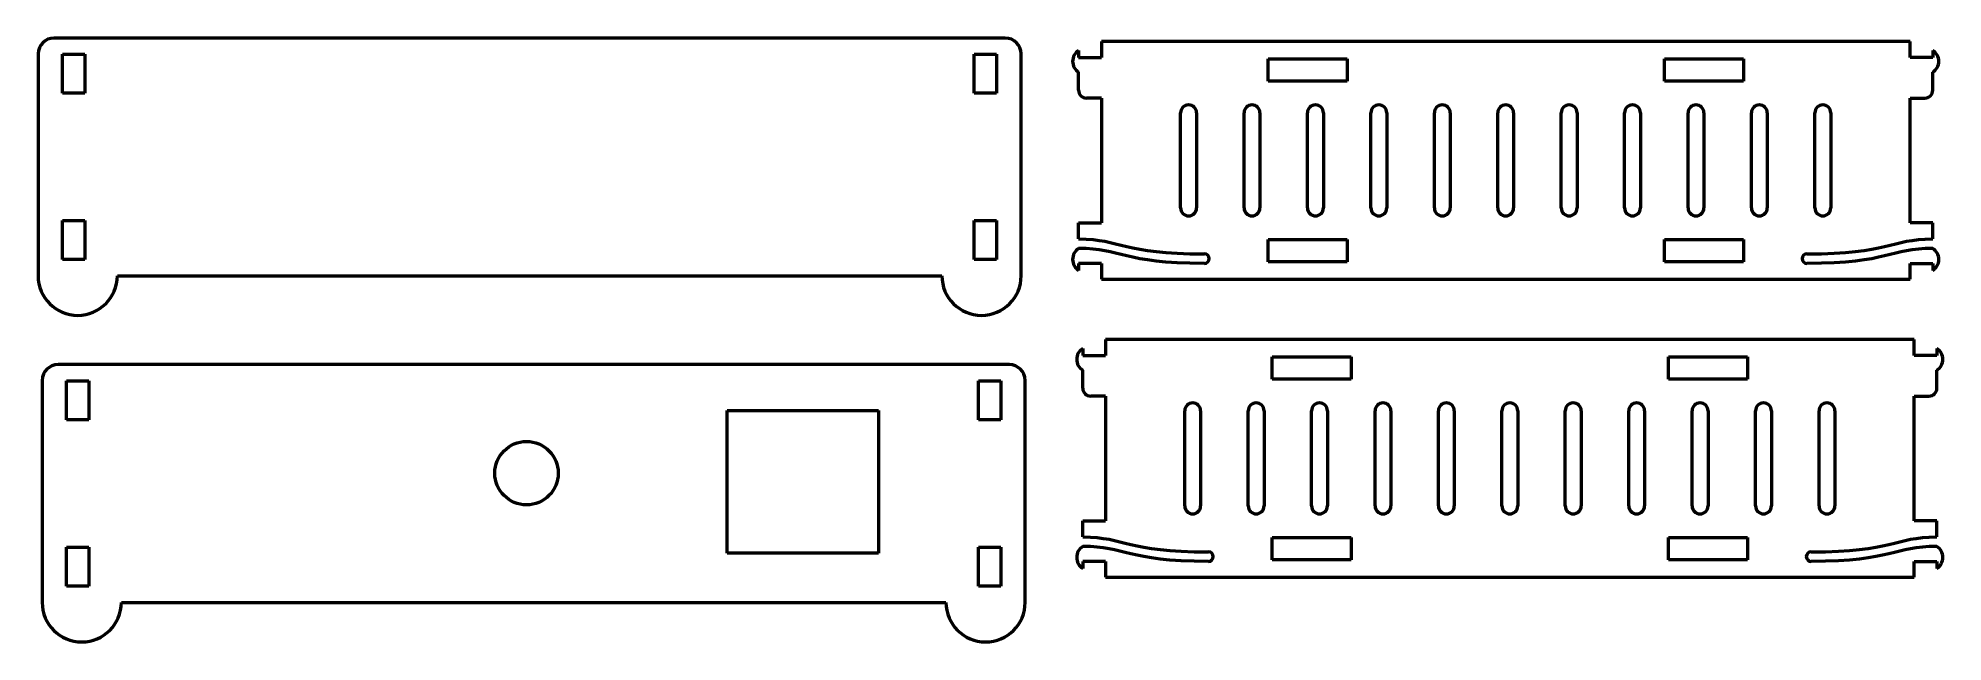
# Model space of a CAD drawing. Header units: millimetres. Extents: x 10 to 250, y 215 to 291.
import ezdxf

# ---------------------------------------------------------------- set-up
doc = ezdxf.new("R2010")
doc.units = ezdxf.units.MM
doc.layers.add('Visible (ANSI)', color=7, linetype='Continuous', lineweight=50)

msp = doc.modelspace()

# ---------------------------------------------------------------- linework, layer by layer
at = {"layer": 'Visible (ANSI)'}
for p, q in [((132.04, 291.4), (12.04, 291.4)), ((246.16, 290.96), (144.16, 290.96)), ((144.16, 290.96), (144.16, 288.96)), ((246.16, 288.96), (246.16, 290.96)), ((10.04, 289.4), (10.04, 261.4)), ((13.13, 289.36), (15.95, 289.36)), ((13.13, 284.44), (13.13, 289.36)), ((15.95, 289.36), (15.95, 284.44)), ((128.13, 284.44), (128.13, 289.36)), ((128.13, 289.36), (130.95, 289.36)), ((130.95, 289.36), (130.95, 284.44)), ((134.04, 261.4), (134.04, 289.4)), ((141.29, 289.84), (141.29, 288.96)), ((141.29, 288.96), (144.16, 288.96)), ((165.18, 285.96), (165.18, 288.78)), ((165.18, 288.78), (175.15, 288.78)), ((175.15, 288.78), (175.15, 285.96)), ((215.18, 288.78), (225.15, 288.78)), ((215.18, 285.96), (215.18, 288.78)), ((225.15, 288.78), (225.15, 285.96)), ((249.03, 288.96), (246.16, 288.96)), ((249.03, 289.84), (249.03, 288.96)), ((141.29, 284.83), (141.29, 287.08)), ((175.15, 285.96), (165.18, 285.96)), ((225.15, 285.96), (215.18, 285.96)), ((249.03, 284.83), (249.03, 287.08)), ((15.95, 284.44), (13.13, 284.44)), ((130.95, 284.44), (128.13, 284.44)), ((144.16, 283.83), (142.29, 283.83)), ((144.16, 283.83), (144.16, 268.09)), ((246.16, 268.09), (246.16, 283.83)), ((246.16, 283.83), (248.03, 283.83)), ((154.16, 269.96), (154.16, 281.96)), ((156.16, 281.96), (156.16, 269.96)), ((162.16, 269.96), (162.16, 281.96)), ((164.16, 281.96), (164.16, 269.96)), ((170.16, 269.96), (170.16, 281.96)), ((172.16, 281.96), (172.16, 269.96)), ((178.16, 269.96), (178.16, 281.96)), ((180.16, 281.96), (180.16, 269.96)), ((186.16, 269.96), (186.16, 281.96)), ((188.16, 281.96), (188.16, 269.96)), ((194.16, 269.96), (194.16, 281.96)), ((196.16, 281.96), (196.16, 269.96)), ((202.16, 269.96), (202.16, 281.96)), ((204.16, 281.96), (204.16, 269.96)), ((210.16, 269.96), (210.16, 281.96)), ((212.16, 281.96), (212.16, 269.96)), ((218.16, 269.96), (218.16, 281.96)), ((220.16, 281.96), (220.16, 269.96)), ((226.16, 269.96), (226.16, 281.96)), ((228.16, 281.96), (228.16, 269.96)), ((234.16, 269.96), (234.16, 281.96)), ((236.16, 281.96), (236.16, 269.96)), ((13.13, 268.36), (15.95, 268.36)), ((13.13, 263.44), (13.13, 268.36)), ((15.95, 268.36), (15.95, 263.44)), ((128.13, 268.36), (130.95, 268.36)), ((128.13, 263.44), (128.13, 268.36)), ((130.95, 268.36), (130.95, 263.44)), ((141.29, 268.09), (144.16, 268.09)), ((141.29, 266.04), (141.29, 268.09)), ((249.03, 268.09), (246.16, 268.09)), ((249.03, 266.04), (249.03, 268.09)), ((165.18, 263.14), (165.18, 265.96)), ((165.18, 265.96), (175.15, 265.96)), ((175.15, 265.96), (175.15, 263.14)), ((215.18, 263.14), (215.18, 265.96)), ((215.18, 265.96), (225.15, 265.96)), ((225.15, 265.96), (225.15, 263.14)), ((15.95, 263.44), (13.13, 263.44)), ((130.95, 263.44), (128.13, 263.44)), ((141.29, 262.96), (141.29, 262.08)), ((144.16, 262.96), (141.29, 262.96)), ((144.16, 262.96), (144.16, 260.96)), ((175.15, 263.14), (165.18, 263.14)), ((225.15, 263.14), (215.18, 263.14)), ((246.16, 260.96), (246.16, 262.96)), ((246.16, 262.96), (249.03, 262.96)), ((249.03, 262.96), (249.03, 262.08)), ((20.04, 261.4), (124.04, 261.4)), ((144.16, 260.96), (246.16, 260.96)), ((246.68, 253.35), (144.68, 253.35)), ((144.68, 253.35), (144.68, 251.35)), ((246.68, 251.35), (246.68, 253.35)), ((132.55, 250.18), (12.55, 250.18)), ((141.81, 252.23), (141.81, 251.35)), ((141.81, 251.35), (144.68, 251.35)), ((165.69, 248.35), (165.69, 251.17)), ((165.69, 251.17), (175.66, 251.17)), ((175.66, 251.17), (175.66, 248.35)), ((215.69, 251.17), (225.66, 251.17)), ((215.69, 248.35), (215.69, 251.17)), ((225.66, 251.17), (225.66, 248.35)), ((249.55, 251.35), (246.68, 251.35)), ((249.55, 252.23), (249.55, 251.35)), ((10.55, 248.18), (10.55, 220.18)), ((13.64, 248.14), (16.46, 248.14)), ((13.64, 243.22), (13.64, 248.14)), ((16.46, 248.14), (16.46, 243.22)), ((128.64, 243.22), (128.64, 248.14)), ((128.64, 248.14), (131.46, 248.14)), ((131.46, 248.14), (131.46, 243.22)), ((134.55, 220.18), (134.55, 248.18)), ((141.81, 247.22), (141.81, 249.47)), ((175.66, 248.35), (165.69, 248.35)), ((225.66, 248.35), (215.69, 248.35)), ((249.55, 247.22), (249.55, 249.47)), ((144.68, 246.22), (142.81, 246.22)), ((144.68, 246.22), (144.68, 230.48)), ((246.68, 230.48), (246.68, 246.22)), ((246.68, 246.22), (248.55, 246.22)), ((16.46, 243.22), (13.64, 243.22)), ((96.95, 244.38), (116.05, 244.38)), ((96.95, 226.38), (96.95, 244.38)), ((116.05, 244.38), (116.05, 226.38)), ((131.46, 243.22), (128.64, 243.22)), ((154.68, 232.35), (154.68, 244.35)), ((156.68, 244.35), (156.68, 232.35)), ((162.68, 232.35), (162.68, 244.35)), ((164.68, 244.35), (164.68, 232.35)), ((170.68, 232.35), (170.68, 244.35)), ((172.68, 244.35), (172.68, 232.35)), ((178.68, 232.35), (178.68, 244.35)), ((180.68, 244.35), (180.68, 232.35)), ((186.68, 232.35), (186.68, 244.35)), ((188.68, 244.35), (188.68, 232.35)), ((194.68, 232.35), (194.68, 244.35)), ((196.68, 244.35), (196.68, 232.35)), ((202.68, 232.35), (202.68, 244.35)), ((204.68, 244.35), (204.68, 232.35)), ((210.68, 232.35), (210.68, 244.35)), ((212.68, 244.35), (212.68, 232.35)), ((218.68, 232.35), (218.68, 244.35)), ((220.68, 244.35), (220.68, 232.35)), ((226.68, 232.35), (226.68, 244.35)), ((228.68, 244.35), (228.68, 232.35)), ((234.68, 232.35), (234.68, 244.35)), ((236.68, 244.35), (236.68, 232.35)), ((141.81, 230.48), (144.68, 230.48)), ((141.81, 228.43), (141.81, 230.48)), ((165.69, 225.53), (165.69, 228.35)), ((165.69, 228.35), (175.66, 228.35)), ((175.66, 228.35), (175.66, 225.53)), ((215.69, 225.53), (215.69, 228.35)), ((215.69, 228.35), (225.66, 228.35)), ((225.66, 228.35), (225.66, 225.53)), ((249.55, 230.48), (246.68, 230.48)), ((249.55, 228.43), (249.55, 230.48)), ((13.64, 227.14), (16.46, 227.14)), ((13.64, 222.22), (13.64, 227.14)), ((16.46, 227.14), (16.46, 222.22)), ((116.05, 226.38), (96.95, 226.38)), ((128.64, 227.14), (131.46, 227.14)), ((128.64, 222.22), (128.64, 227.14)), ((131.46, 227.14), (131.46, 222.22)), ((141.81, 225.35), (141.81, 224.47)), ((144.68, 225.35), (141.81, 225.35)), ((144.68, 225.35), (144.68, 223.35)), ((175.66, 225.53), (165.69, 225.53)), ((225.66, 225.53), (215.69, 225.53)), ((246.68, 223.35), (246.68, 225.35)), ((246.68, 225.35), (249.55, 225.35)), ((249.55, 225.35), (249.55, 224.47)), ((16.46, 222.22), (13.64, 222.22)), ((131.46, 222.22), (128.64, 222.22)), ((144.68, 223.35), (246.68, 223.35)), ((20.55, 220.18), (124.55, 220.18))]:
    msp.add_line(p, q, dxfattribs=at)
msp.add_circle((71.65, 236.48), 4, dxfattribs=at)
for centre, radius, start, end in [((12.04, 289.4), 2, 90, 180), ((132.04, 289.4), 2, 0, 90), ((142.16, 288.46), 1.63, 122.2587, 237.7413), ((248.16, 288.46), 1.63, 302.2587, 57.7413), ((142.29, 284.83), 1, 180, 270), ((248.03, 284.83), 1, 270, 0), ((155.16, 281.96), 1, 0, 180), ((163.16, 281.96), 1, 0, 180), ((171.16, 281.96), 1, 0, 180), ((179.16, 281.96), 1, 0, 180), ((187.16, 281.96), 1, 0, 180), ((195.16, 281.96), 1, 0, 180), ((203.16, 281.96), 1, 0, 180), ((211.16, 281.96), 1, 0, 180), ((219.16, 281.96), 1, 0, 180), ((227.16, 281.96), 1, 0, 180), ((235.16, 281.96), 1, 0, 180), ((155.16, 269.96), 1, 180, 0), ((163.16, 269.96), 1, 180, 0), ((171.16, 269.96), 1, 180, 0), ((179.16, 269.96), 1, 180, 0), ((187.16, 269.96), 1, 180, 0), ((195.16, 269.96), 1, 180, 0), ((203.16, 269.96), 1, 180, 0), ((211.16, 269.96), 1, 180, 0), ((219.16, 269.96), 1, 180, 0), ((227.16, 269.96), 1, 180, 0), ((235.16, 269.96), 1, 180, 0), ((142.16, 263.46), 1.63, 122.2587, 237.7413), ((248.16, 263.46), 1.63, 302.2587, 57.7413), ((157.16, 263.56), 0.6, 270, 90), ((233.16, 263.56), 0.6, 90, 270), ((15.04, 261.4), 5, 180, 0), ((129.04, 261.4), 5, 180, 0), ((12.55, 248.18), 2, 90, 180), ((132.55, 248.18), 2, 0, 90), ((142.68, 250.85), 1.63, 122.2587, 237.7413), ((248.68, 250.85), 1.63, 302.2587, 57.7413), ((142.81, 247.22), 1, 180, 270), ((155.68, 244.35), 1, 0, 180), ((163.68, 244.35), 1, 0, 180), ((171.68, 244.35), 1, 0, 180), ((179.68, 244.35), 1, 0, 180), ((187.68, 244.35), 1, 0, 180), ((195.68, 244.35), 1, 0, 180), ((203.68, 244.35), 1, 0, 180), ((211.68, 244.35), 1, 0, 180), ((219.68, 244.35), 1, 0, 180), ((227.68, 244.35), 1, 0, 180), ((235.68, 244.35), 1, 0, 180), ((248.55, 247.22), 1, 270, 0), ((155.68, 232.35), 1, 180, 0), ((163.68, 232.35), 1, 180, 0), ((171.68, 232.35), 1, 180, 0), ((179.68, 232.35), 1, 180, 0), ((187.68, 232.35), 1, 180, 0), ((195.68, 232.35), 1, 180, 0), ((203.68, 232.35), 1, 180, 0), ((211.68, 232.35), 1, 180, 0), ((219.68, 232.35), 1, 180, 0), ((227.68, 232.35), 1, 180, 0), ((235.68, 232.35), 1, 180, 0), ((142.68, 225.85), 1.63, 122.2587, 237.7413), ((157.68, 225.95), 0.6, 270, 90), ((233.68, 225.95), 0.6, 90, 270), ((248.68, 225.85), 1.63, 302.2587, 57.7413), ((15.55, 220.18), 5, 180, 0), ((129.55, 220.18), 5, 180, 0)]:
    msp.add_arc(centre, radius, start, end, dxfattribs=at)
for points in [[(141.29, 266.04), (146.74, 266.04), (146.74, 264.16), (157.16, 264.16)], [(157.16, 262.96), (146.74, 262.96), (146.74, 264.84), (141.29, 264.84)], [(233.16, 264.16), (243.58, 264.16), (243.58, 266.04), (249.03, 266.04)], [(249.03, 264.84), (243.58, 264.84), (243.58, 262.96), (233.16, 262.96)], [(141.81, 228.43), (147.26, 228.43), (147.26, 226.55), (157.68, 226.55)], [(233.68, 226.55), (244.1, 226.55), (244.1, 228.43), (249.55, 228.43)], [(157.68, 225.35), (147.26, 225.35), (147.26, 227.23), (141.81, 227.23)], [(249.55, 227.23), (244.1, 227.23), (244.1, 225.35), (233.68, 225.35)]]:
    msp.add_open_spline(points, degree=3, dxfattribs=at)

doc.saveas('drawing.dxf')
